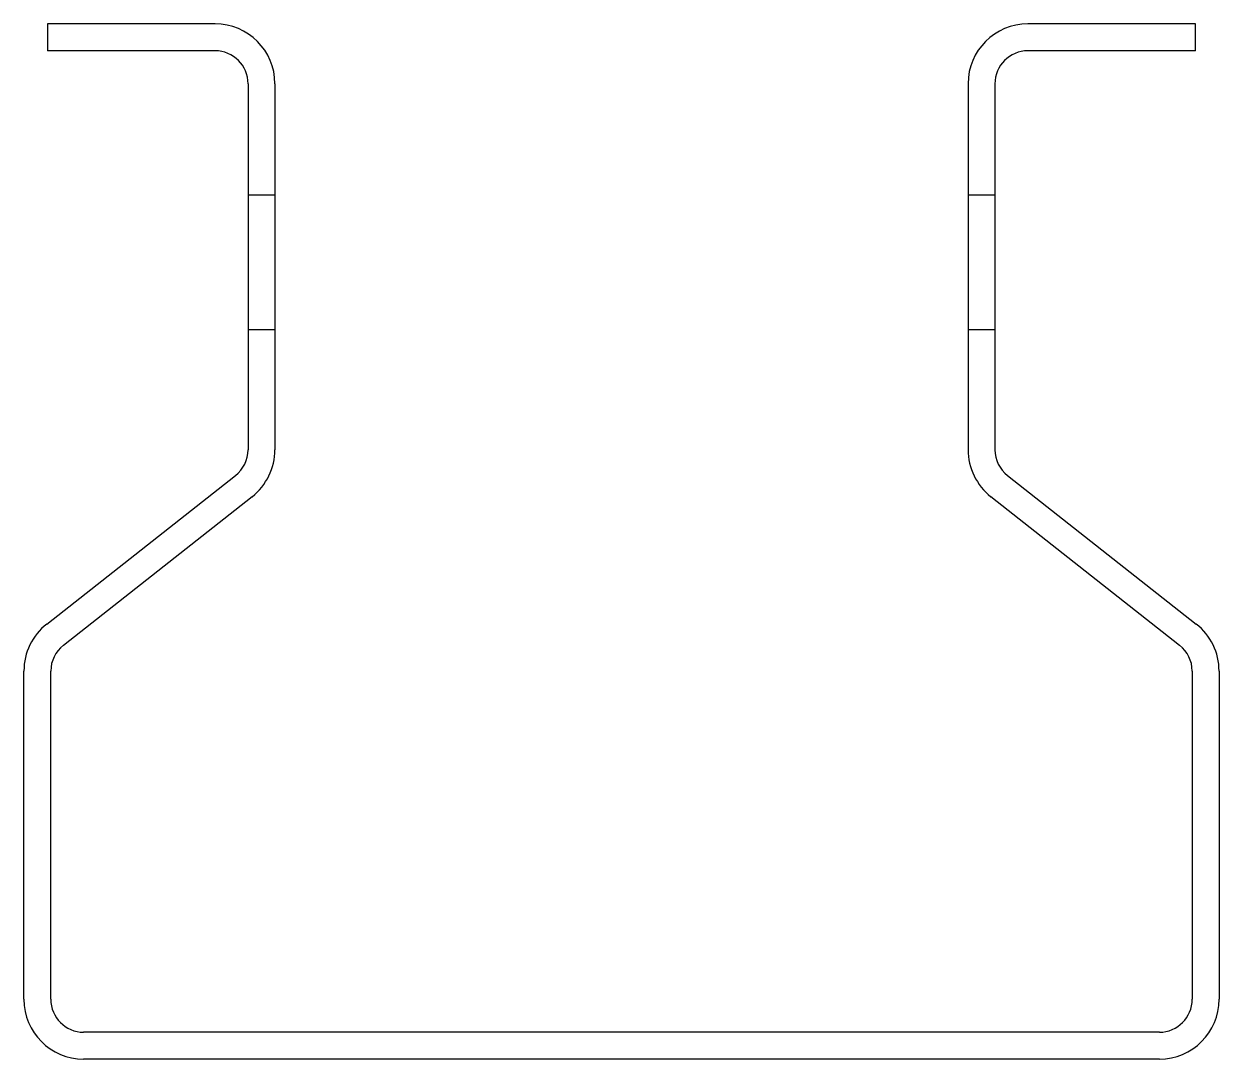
# Model space of a CAD drawing. Header units: metres. Extents: x -40 to 40, y 0 to 69.2.
import ezdxf

# ---------------------------------------------------------------- set-up
doc = ezdxf.new("R2010")
doc.units = ezdxf.units.M

# ---------------------------------------------------------------- blocks, each defined once
blk = doc.blocks.new('DI_SECAO_COL80')
at = {"layer": 'MONTANTE', "color": 7, "linetype": 'Continuous', "lineweight": 25}
for p, q in [((-38.42, 69.25), (-38.42, 67.45)), ((-27.2, 69.25), (-38.42, 69.25)), ((38.42, 69.25), (27.2, 69.25)), ((38.42, 67.45), (38.42, 69.25)), ((-27.2, 67.45), (-38.42, 67.45)), ((38.42, 67.45), (27.2, 67.45)), ((-25, 65.25), (-25, 40.768)), ((-23.2, 65.25), (-23.2, 40.768)), ((23.2, 65.25), (23.2, 40.768)), ((25, 65.25), (25, 40.768)), ((-23.2, 57.8), (-25, 57.8)), ((25, 57.8), (23.2, 57.8)), ((-25, 48.8), (-23.2, 48.8)), ((23.2, 48.8), (25, 48.8)), ((-38.473, 29.101), (-25.84, 39.039)), ((25.84, 39.039), (38.473, 29.101)), ((-37.36, 27.686), (-24.727, 37.625)), ((24.727, 37.625), (37.36, 27.686)), ((-40, 4), (-40, 25.957)), ((-38.2, 4), (-38.2, 25.957)), ((38.2, 25.957), (38.2, 4)), ((40, 25.957), (40, 4)), ((36, 1.8), (-36, 1.8)), ((36, 0), (-36, 0))]:
    blk.add_line(p, q, dxfattribs=at)
for centre, radius, start, end in [((-27.2, 65.25), 4, 0, 90), ((27.2, 65.25), 4, 90, 180), ((-27.2, 65.25), 2.2, 0, 90), ((27.2, 65.25), 2.2, 90, 180), ((-27.2, 40.768), 2.2, 308.19095, 0), ((-27.2, 40.768), 4, 308.19095, 0), ((27.2, 40.768), 4, 180, 231.80905), ((27.2, 40.768), 2.2, 180, 231.80905), ((-36, 25.957), 4, 128.19095, 180), ((36, 25.957), 4, 0, 51.80905), ((-36, 25.957), 2.2, 128.19095, 180), ((36, 25.957), 2.2, 0, 51.80905), ((-36, 4), 4, 180, 270), ((-36, 4), 2.2, 180, 270), ((36, 4), 2.2, 270, 0), ((36, 4), 4, 270, 0)]:
    blk.add_arc(centre, radius, start, end, dxfattribs=at)

msp = doc.modelspace()

# ---------------------------------------------------------------- block references
msp.add_blockref('DI_SECAO_COL80', (0, 0))

doc.saveas('drawing.dxf')
